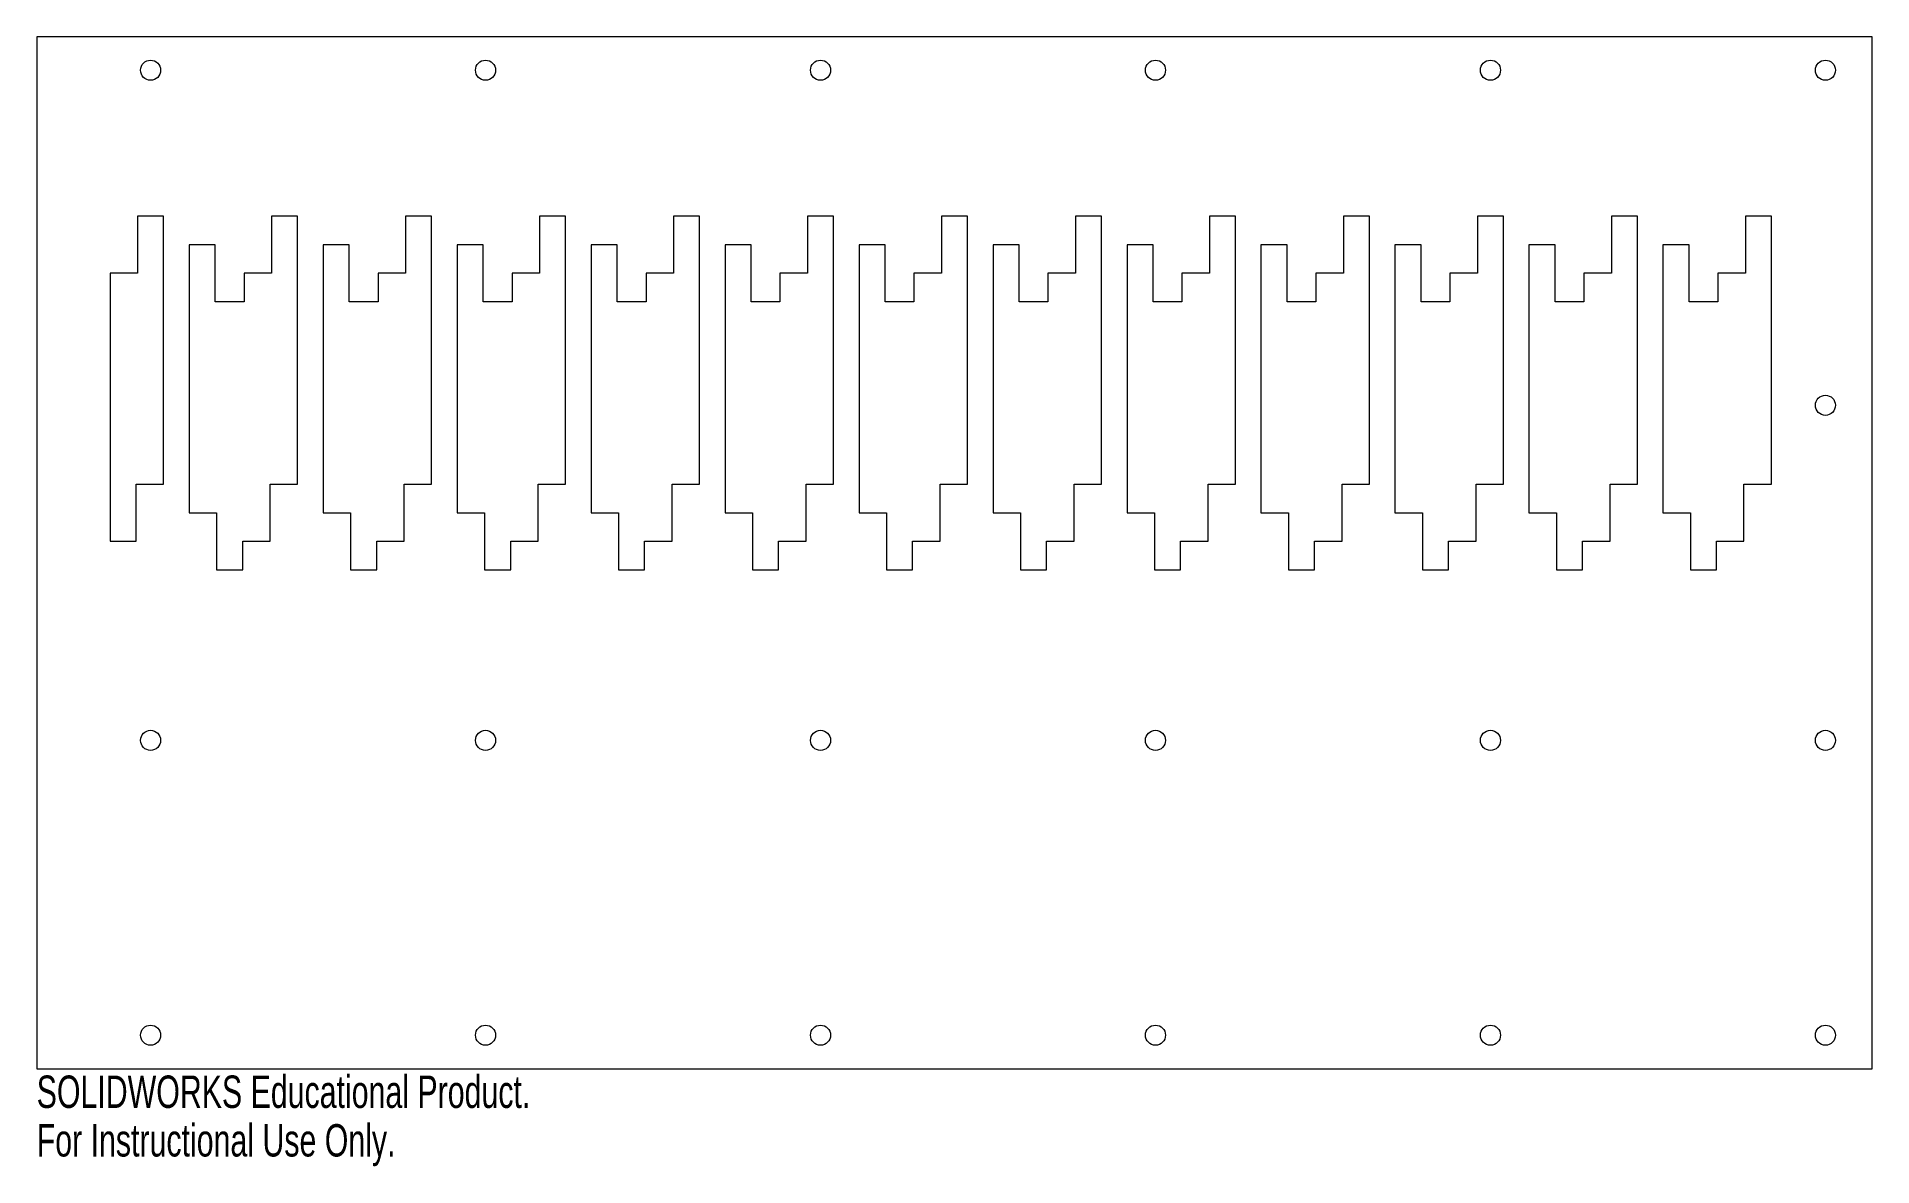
# Model space of a CAD drawing. Header units: millimetres. Extents: x -137 to 137, y -92 to 77.
import ezdxf

# ---------------------------------------------------------------- set-up
doc = ezdxf.new("R2010")
doc.units = ezdxf.units.MM
doc.styles.add('SLDTEXTSTYLE0', font='TXT', dxfattribs={"width": 0.7})

msp = doc.modelspace()

# ---------------------------------------------------------------- linework, layer by layer
at = {"color": 7, "linetype": 'Continuous', "lineweight": 15}
for p, q in [((137, 77), (-137, 77)), ((-137, 77), (-137, -77)), ((137, -77), (137, 77)), ((-121.95, 50.23), (-121.95, 41.7)), ((-118.05, 50.23), (-121.95, 50.23)), ((-118.05, 10.23), (-118.05, 50.23)), ((-101.95, 50.23), (-101.95, 41.7)), ((-98.05, 50.23), (-101.95, 50.23)), ((-98.05, 10.23), (-98.05, 50.23)), ((-81.95, 50.23), (-81.95, 41.7)), ((-78.05, 50.23), (-81.95, 50.23)), ((-78.05, 10.23), (-78.05, 50.23)), ((-61.95, 50.23), (-61.95, 41.7)), ((-58.05, 50.23), (-61.95, 50.23)), ((-58.05, 10.23), (-58.05, 50.23)), ((-41.95, 50.23), (-41.95, 41.7)), ((-38.05, 50.23), (-41.95, 50.23)), ((-38.05, 10.23), (-38.05, 50.23)), ((-21.95, 50.23), (-21.95, 41.7)), ((-18.05, 50.23), (-21.95, 50.23)), ((-18.05, 10.23), (-18.05, 50.23)), ((-1.95, 50.23), (-1.95, 41.7)), ((1.95, 50.23), (-1.95, 50.23)), ((1.95, 10.23), (1.95, 50.23)), ((18.05, 50.23), (18.05, 41.7)), ((21.95, 50.23), (18.05, 50.23)), ((21.95, 10.23), (21.95, 50.23)), ((38.05, 50.23), (38.05, 41.7)), ((41.95, 50.23), (38.05, 50.23)), ((41.95, 10.23), (41.95, 50.23)), ((58.05, 50.23), (58.05, 41.7)), ((61.95, 50.23), (58.05, 50.23)), ((61.95, 10.23), (61.95, 50.23)), ((78.05, 50.23), (78.05, 41.7)), ((81.95, 50.23), (78.05, 50.23)), ((81.95, 10.23), (81.95, 50.23)), ((98.05, 50.23), (98.05, 41.7)), ((101.95, 50.23), (98.05, 50.23)), ((101.95, 10.23), (101.95, 50.23)), ((118.05, 50.23), (118.05, 41.7)), ((121.95, 50.23), (118.05, 50.23)), ((121.95, 10.23), (121.95, 50.23)), ((-114.25, 45.96), (-114.25, 5.96)), ((-110.35, 45.96), (-114.25, 45.96)), ((-110.35, 37.44), (-110.35, 45.96)), ((-94.25, 45.96), (-94.25, 5.96)), ((-90.35, 45.96), (-94.25, 45.96)), ((-90.35, 37.44), (-90.35, 45.96)), ((-74.25, 45.96), (-74.25, 5.96)), ((-70.35, 45.96), (-74.25, 45.96)), ((-70.35, 37.44), (-70.35, 45.96)), ((-54.25, 45.96), (-54.25, 5.96)), ((-50.35, 45.96), (-54.25, 45.96)), ((-50.35, 37.44), (-50.35, 45.96)), ((-34.25, 45.96), (-34.25, 5.96)), ((-30.35, 45.96), (-34.25, 45.96)), ((-30.35, 37.44), (-30.35, 45.96)), ((-14.25, 45.96), (-14.25, 5.96)), ((-10.35, 45.96), (-14.25, 45.96)), ((-10.35, 37.44), (-10.35, 45.96)), ((5.75, 45.96), (5.75, 5.96)), ((9.65, 45.96), (5.75, 45.96)), ((9.65, 37.44), (9.65, 45.96)), ((25.75, 45.96), (25.75, 5.96)), ((29.65, 45.96), (25.75, 45.96)), ((29.65, 37.44), (29.65, 45.96)), ((45.75, 45.96), (45.75, 5.96)), ((49.65, 45.96), (45.75, 45.96)), ((49.65, 37.44), (49.65, 45.96)), ((65.75, 45.96), (65.75, 5.96)), ((69.65, 45.96), (65.75, 45.96)), ((69.65, 37.44), (69.65, 45.96)), ((85.75, 45.96), (85.75, 5.96)), ((89.65, 45.96), (85.75, 45.96)), ((89.65, 37.44), (89.65, 45.96)), ((105.75, 45.96), (105.75, 5.96)), ((109.65, 45.96), (105.75, 45.96)), ((109.65, 37.44), (109.65, 45.96)), ((-126.05, 41.7), (-126.05, 1.7)), ((-121.95, 41.7), (-126.05, 41.7)), ((-106.05, 41.7), (-106.05, 37.44)), ((-101.95, 41.7), (-106.05, 41.7)), ((-86.05, 41.7), (-86.05, 37.44)), ((-81.95, 41.7), (-86.05, 41.7)), ((-66.05, 41.7), (-66.05, 37.44)), ((-61.95, 41.7), (-66.05, 41.7)), ((-46.05, 41.7), (-46.05, 37.44)), ((-41.95, 41.7), (-46.05, 41.7)), ((-26.05, 41.7), (-26.05, 37.44)), ((-21.95, 41.7), (-26.05, 41.7)), ((-6.05, 41.7), (-6.05, 37.44)), ((-1.95, 41.7), (-6.05, 41.7)), ((13.95, 41.7), (13.95, 37.44)), ((18.05, 41.7), (13.95, 41.7)), ((33.95, 41.7), (33.95, 37.44)), ((38.05, 41.7), (33.95, 41.7)), ((53.95, 41.7), (53.95, 37.44)), ((58.05, 41.7), (53.95, 41.7)), ((73.95, 41.7), (73.95, 37.44)), ((78.05, 41.7), (73.95, 41.7)), ((93.95, 41.7), (93.95, 37.44)), ((98.05, 41.7), (93.95, 41.7)), ((113.95, 41.7), (113.95, 37.44)), ((118.05, 41.7), (113.95, 41.7)), ((-106.05, 37.44), (-110.35, 37.44)), ((-86.05, 37.44), (-90.35, 37.44)), ((-66.05, 37.44), (-70.35, 37.44)), ((-46.05, 37.44), (-50.35, 37.44)), ((-26.05, 37.44), (-30.35, 37.44)), ((-6.05, 37.44), (-10.35, 37.44)), ((13.95, 37.44), (9.65, 37.44)), ((33.95, 37.44), (29.65, 37.44)), ((53.95, 37.44), (49.65, 37.44)), ((73.95, 37.44), (69.65, 37.44)), ((93.95, 37.44), (89.65, 37.44)), ((113.95, 37.44), (109.65, 37.44)), ((-122.15, 10.23), (-118.05, 10.23)), ((-122.15, 1.7), (-122.15, 10.23)), ((-102.15, 1.7), (-102.15, 10.23)), ((-102.15, 10.23), (-98.05, 10.23)), ((-82.15, 1.7), (-82.15, 10.23)), ((-82.15, 10.23), (-78.05, 10.23)), ((-62.15, 1.7), (-62.15, 10.23)), ((-62.15, 10.23), (-58.05, 10.23)), ((-42.15, 1.7), (-42.15, 10.23)), ((-42.15, 10.23), (-38.05, 10.23)), ((-22.15, 1.7), (-22.15, 10.23)), ((-22.15, 10.23), (-18.05, 10.23)), ((-2.15, 10.23), (1.95, 10.23)), ((-2.15, 1.7), (-2.15, 10.23)), ((17.85, 1.7), (17.85, 10.23)), ((17.85, 10.23), (21.95, 10.23)), ((37.85, 1.7), (37.85, 10.23)), ((37.85, 10.23), (41.95, 10.23)), ((57.85, 1.7), (57.85, 10.23)), ((57.85, 10.23), (61.95, 10.23)), ((77.85, 1.7), (77.85, 10.23)), ((77.85, 10.23), (81.95, 10.23)), ((97.85, 1.7), (97.85, 10.23)), ((97.85, 10.23), (101.95, 10.23)), ((117.85, 1.7), (117.85, 10.23)), ((117.85, 10.23), (121.95, 10.23)), ((-114.25, 5.96), (-110.15, 5.96)), ((-110.15, 5.96), (-110.15, -2.56)), ((-94.25, 5.96), (-90.15, 5.96)), ((-90.15, 5.96), (-90.15, -2.56)), ((-74.25, 5.96), (-70.15, 5.96)), ((-70.15, 5.96), (-70.15, -2.56)), ((-54.25, 5.96), (-50.15, 5.96)), ((-50.15, 5.96), (-50.15, -2.56)), ((-34.25, 5.96), (-30.15, 5.96)), ((-30.15, 5.96), (-30.15, -2.56)), ((-14.25, 5.96), (-10.15, 5.96)), ((-10.15, 5.96), (-10.15, -2.56)), ((5.75, 5.96), (9.85, 5.96)), ((9.85, 5.96), (9.85, -2.56)), ((25.75, 5.96), (29.85, 5.96)), ((29.85, 5.96), (29.85, -2.56)), ((45.75, 5.96), (49.85, 5.96)), ((49.85, 5.96), (49.85, -2.56)), ((65.75, 5.96), (69.85, 5.96)), ((69.85, 5.96), (69.85, -2.56)), ((85.75, 5.96), (89.85, 5.96)), ((89.85, 5.96), (89.85, -2.56)), ((105.75, 5.96), (109.85, 5.96)), ((109.85, 5.96), (109.85, -2.56)), ((-126.05, 1.7), (-122.15, 1.7)), ((-106.25, 1.7), (-102.15, 1.7)), ((-106.25, -2.56), (-106.25, 1.7)), ((-86.25, 1.7), (-82.15, 1.7)), ((-86.25, -2.56), (-86.25, 1.7)), ((-66.25, 1.7), (-62.15, 1.7)), ((-66.25, -2.56), (-66.25, 1.7)), ((-46.25, 1.7), (-42.15, 1.7)), ((-46.25, -2.56), (-46.25, 1.7)), ((-26.25, 1.7), (-22.15, 1.7)), ((-26.25, -2.56), (-26.25, 1.7)), ((-6.25, 1.7), (-2.15, 1.7)), ((-6.25, -2.56), (-6.25, 1.7)), ((13.75, 1.7), (17.85, 1.7)), ((13.75, -2.56), (13.75, 1.7)), ((33.75, 1.7), (37.85, 1.7)), ((33.75, -2.56), (33.75, 1.7)), ((53.75, 1.7), (57.85, 1.7)), ((53.75, -2.56), (53.75, 1.7)), ((73.75, 1.7), (77.85, 1.7)), ((73.75, -2.56), (73.75, 1.7)), ((93.75, 1.7), (97.85, 1.7)), ((93.75, -2.56), (93.75, 1.7)), ((113.75, 1.7), (117.85, 1.7)), ((113.75, -2.56), (113.75, 1.7)), ((-110.15, -2.56), (-106.25, -2.56)), ((-90.15, -2.56), (-86.25, -2.56)), ((-70.15, -2.56), (-66.25, -2.56)), ((-50.15, -2.56), (-46.25, -2.56)), ((-30.15, -2.56), (-26.25, -2.56)), ((-10.15, -2.56), (-6.25, -2.56)), ((9.85, -2.56), (13.75, -2.56)), ((29.85, -2.56), (33.75, -2.56)), ((49.85, -2.56), (53.75, -2.56)), ((69.85, -2.56), (73.75, -2.56)), ((89.85, -2.56), (93.75, -2.56)), ((109.85, -2.56), (113.75, -2.56)), ((-137, -77), (137, -77))]:
    msp.add_line(p, q, dxfattribs=at)
for centre in [(-120, 72), (-70, 72), (-20, 72), (30, 72), (80, 72), (130, 72), (130, 22), (-120, -28), (-70, -28), (-20, -28), (30, -28), (80, -28), (130, -28), (-120, -72), (-70, -72), (-20, -72), (30, -72), (80, -72), (130, -72)]:
    msp.add_circle(centre, 1.5, dxfattribs=at)

# ---------------------------------------------------------------- texts
at = {"color": 7, "linetype": 'Continuous', "char_height": 4.8336, "attachment_point": 1, "style": 'SLDTEXTSTYLE0'}
for s, insert in [('SOLIDWORKS Educational Product.', (-137, -78.02)), ('For Instructional Use Only.', (-137, -85.27))]:
    msp.add_mtext(s, dxfattribs=dict(at, insert=insert))

doc.saveas('drawing.dxf')
